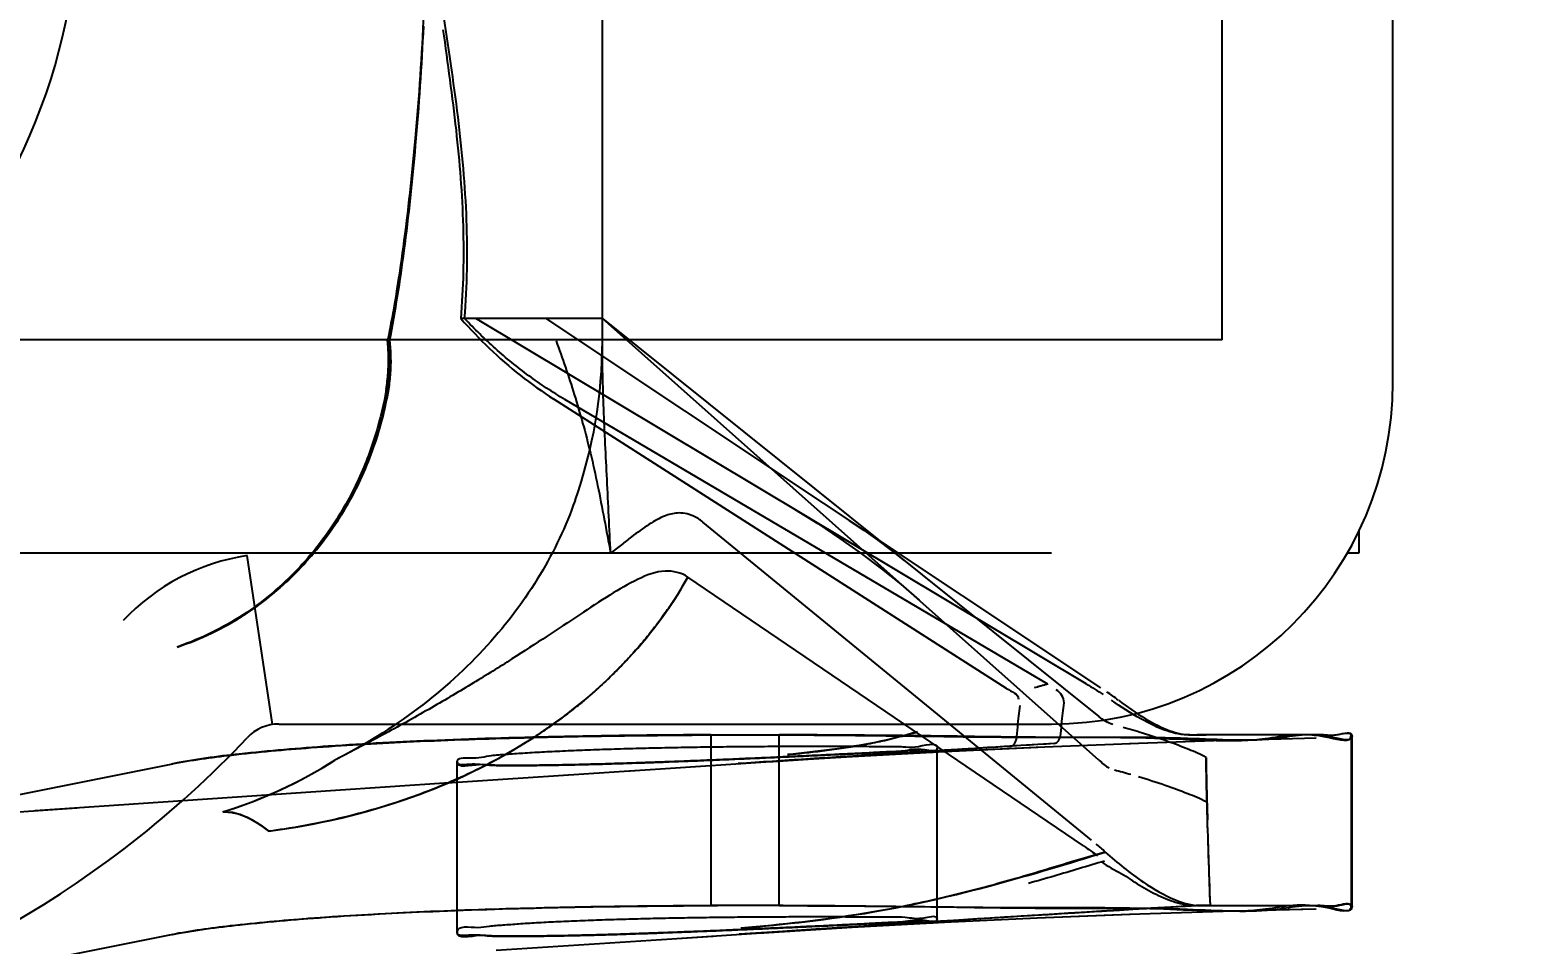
# Model space of a CAD drawing. Header units: millimetres. Extents: x 395 to 3386, y 0 to 2798.
# Drawn here: x 1317.92 to 1331.84, y 1247.86 to 1256.43 of the extents above; entities that cross this region are included whole.
import ezdxf

# ---------------------------------------------------------------- set-up
doc = ezdxf.new("R2010")
doc.units = ezdxf.units.MM
doc.header["$LTSCALE"] = 217.8
doc.header["$PDMODE"] = 3
doc.header["$PDSIZE"] = 8
doc.layers.get('0').update_dxf_attribs({"linetype": 'CONTINUOUS'})
doc.layers.get('Defpoints').update_dxf_attribs({"linetype": 'CONTINUOUS'})
doc.layers.add('MIXEDCOLOR', color=7, linetype='CONTINUOUS')
doc.styles.get("Standard").update_dxf_attribs({"font": 'taile.ttf'})
doc.dimstyles.new('DIMSTYLE_4', dxfattribs={"dimtxt": 23.333333, "dimasz": 23.333333, "dimexe": 1.5, "dimexo": 1, "dimgap": 0.875, "dimtad": 1, "dimdec": 0, "dimdsep": 46, "dimtxsty": 'Standard', "dimblk": '_FILLED', "dimblk1": '_FILLED', "dimblk2": '_FILLED', "dimcen": 0.09, "dimazin": 2, "dimtp": 0.01, "dimtm": 0.01, "dimtfac": 1, "dimtdec": 0, "dimtofl": 0, "dimtmove": 0, "dimatfit": 3, "dimldrblk": '_FILLED', "dimfxl": 1, "dimtolj": 1, "dimarcsym": 0})

# ---------------------------------------------------------------- blocks, each defined once
blk = doc.blocks.new('_FILLED')
at = {"color": 0, "linetype": 'ByBlock'}
blk.add_solid([(0, 0), (-1, 0.21429), (-1, -0.21429)], dxfattribs=at)
blk = doc.blocks.new('*D120')
at = {"color": 0, "linetype": 'Continuous', "lineweight": -2}
for p, q in [((1215.728, 1281.82), (1737.535, 1281.82)), ((1736.035, 230.853), (1736.035, 1258.486)), ((1401.94, 207.52), (1737.535, 207.52))]:
    blk.add_line(p, q, dxfattribs=at)
at = {"layer": 'Defpoints', "color": 0}
for p in [(1214.728, 1281.82), (1736.035, 1281.82), (1400.94, 207.52)]:
    blk.add_point(p, dxfattribs=at)
at = {"color": 0, "linetype": 'ByBlock', "lineweight": -2, "xscale": 23.3333333333, "yscale": 23.3333333333, "zscale": 23.3333333333}
for p, rotation in [((1736.035, 1281.82), 90), ((1736.035, 207.52), 270)]:
    blk.add_blockref('_FILLED', p, dxfattribs=dict(at, rotation=rotation))
at = {"color": 0, "insert": (1704.049, 746.045), "char_height": 23.3333, "attachment_point": 2, "rotation": 90, "line_spacing_factor": 0.9}
blk.add_mtext('\\A1;1074', dxfattribs=at)

msp = doc.modelspace()

# ---------------------------------------------------------------- linework, layer by layer
at = {"linetype": 'Continuous'}
for p, q in [((1329.091, 1253.5196), (1329.091, 1258.9196)), ((1330.691, 1253.1196), (1330.691, 1258.9196)), ((1329.091, 1253.5196), (1101.7147, 1253.5196)), ((1330.3711, 1251.7268), (1330.3711, 1251.5196)), ((1327.491, 1251.5196), (1098.1897, 1251.5196)), ((1320.1911, 1249.9152), (1319.9551, 1251.4977)), ((1330.3711, 1251.5196), (1330.2622, 1251.5196)), ((1320.251, 1249.9196), (1327.491, 1249.9196))]:
    msp.add_line(p, q, dxfattribs=at)
for centre, radius, start, end in [((1312.8711, 1257.6196), 5.5, 311.7765, 45.20673), ((1327.491, 1253.1196), 3.2, 270, 0), ((1320.2511, 1249.5129), 2.0067, 98.47865, 136.68057), ((1320.251, 1249.5129), 0.4067, 89.99989, 136.68096), ((1312.951, 1256.3967), 9.6271, 299.24999, 316.68106)]:
    msp.add_arc(centre, radius, start, end, dxfattribs=at)
at = {"layer": 'MIXEDCOLOR', "linetype": 'Continuous'}
for p, q in [((1323.2829, 1253.5114), (1323.2829, 1259.5279)), ((1323.2831, 1253.7196), (1321.9561, 1253.7196)), ((1327.8175, 1250.2964), (1322.0957, 1253.7196)), ((1327.9542, 1250.2592), (1322.756, 1253.7196)), ((1327.9365, 1249.5827), (1323.2829, 1253.7196)), ((1323.2831, 1253.7196), (1327.9366, 1249.9902)), ((1327.0709, 1250.2528), (1322.8294, 1252.9629)), ((1327.4561, 1250.2938), (1322.9318, 1252.961)), ((1327.8657, 1248.8323), (1324.2249, 1251.812)), ((1327.7928, 1248.7777), (1324.0845, 1251.2962)), ((1324.299, 1249.8196), (1324.299, 1248.2196)), ((1324.939, 1248.2196), (1324.939, 1249.8196)), ((1326.421, 1248.0936), (1326.421, 1249.6936)), ((1327.5201, 1249.737), (1327.0999, 1249.7115)), ((1327.3488, 1249.7038), (1328.2318, 1249.7392)), ((1328.2178, 1249.7387), (1329.1015, 1249.7678)), ((1329.9984, 1249.8196), (1328.9641, 1249.8196)), ((1329.087, 1249.7674), (1329.9714, 1249.7902)), ((1330.299, 1249.8087), (1330.299, 1248.2087)), ((1330.3101, 1248.2087), (1330.3101, 1249.8087)), ((1316.9308, 1249.0829), (1319.2587, 1249.5485)), ((1321.921, 1247.9688), (1321.921, 1249.5688)), ((1323.4961, 1249.4795), (1325.1928, 1249.5907)), ((1325.1495, 1249.588), (1325.003, 1249.5784)), ((1321.8282, 1249.3691), (1323.6319, 1249.4886)), ((1317.9682, 1249.11), (1320.7806, 1249.2991)), ((1320.1804, 1249.2593), (1321.8506, 1249.3708)), ((1328.8833, 1248.2193), (1329.9984, 1248.2196)), ((1329.0892, 1248.1675), (1329.9564, 1248.1898)), ((1327.3554, 1248.1041), (1328.2222, 1248.1389)), ((1319.2587, 1247.9485), (1316.934, 1247.4835)), ((1322.2888, 1247.7999), (1324.3198, 1247.9337)), ((1323.9821, 1247.9116), (1325.0056, 1247.9786))]:
    msp.add_line(p, q, dxfattribs=at)
for points in [[(1325.0832, 1251.9322), (1325.3006, 1251.7977), (1325.5087, 1251.6599), (1325.7077, 1251.519), (1325.8974, 1251.3756), (1326.0786, 1251.2294), (1326.2523, 1251.0799)], [(1325.5968, 1251.8285), (1325.7328, 1251.7358), (1325.8644, 1251.6418), (1325.9918, 1251.5465), (1326.1154, 1251.4498)], [(1324.7433, 1249.5615), (1325.6242, 1249.6159), (1326.4932, 1249.6633), (1327.3624, 1249.7044)], [(1325.6115, 1249.6151), (1326.4801, 1249.6626), (1327.3488, 1249.7038)], [(1314.6106, 1248.8054), (1315.2728, 1248.8741), (1315.9201, 1248.9372), (1316.5526, 1248.9948), (1317.1698, 1249.0471), (1317.7714, 1249.094), (1318.358, 1249.1358)], [(1328.2222, 1248.1389), (1329.0997, 1248.1678), (1329.9714, 1248.1902)], [(1324.7447, 1247.9615), (1325.6225, 1248.0158), (1326.4888, 1248.063)], [(1325.6152, 1248.0154), (1326.486, 1248.0629), (1327.357, 1248.1041), (1328.2283, 1248.1391)]]:
    msp.add_lwpolyline(points, dxfattribs=at)
for centre, radius, start, end in [((1318.7769, 1253.5124), 4.5062, 340.58544, 359.98711), ((1330.1693, 1240.5449), 10.1194, 105.5521, 106.29593), ((1330.3253, 1239.9966), 10.6894, 105.57004, 106.08642), ((1357.9908, 742.5222), 508.1282, 93.484388, 93.773011), ((1353.4634, 817.9922), 432.5236, 93.438742, 93.772846), ((1352.3253, 836.084), 414.3961, 93.489911, 93.76011), ((1354.9163, 791.1047), 459.4486, 93.469897, 93.648336), ((1318.4552, 1253.2274), 4.3214, 287.1083, 302.48905), ((1318.4495, 1253.2389), 4.3342, 288.7598, 302.47082), ((1318.4752, 1253.1708), 4.2615, 287.07332, 288.72669), ((949.7521, 1235.8697), 379.4289, 1.865229, 1.986341), ((1364.1616, 648.206), 601.0495, 93.3648782, 93.7772923), ((1362.4617, 679.3456), 569.8653, 93.38151, 93.767799), ((1368.0226, 584.0147), 665.3567, 93.3723376, 93.6034829), ((1328.9853, 1237.9345), 10.2851, 90.02893, 90.76081), ((1375.2412, 477.4108), 772.2036, 93.6408925, 93.7627389), ((1360.5915, 709.1008), 540.0514, 93.488498, 93.77725)]:
    msp.add_arc(centre, radius, start, end, dxfattribs=at)
for points, knots in [([(1321.6085, 1256.5806), (1321.5899, 1256.1902), (1321.5412, 1255.4568), (1321.4292, 1254.4326), (1321.3285, 1253.8008), (1321.2697, 1253.5114)], [0, 0, 0, 0, 0.3794911, 0.7132393, 1, 1, 1, 1]), ([(1321.9921, 1253.7196), (1322.0166, 1254.026), (1322.0269, 1254.6576), (1321.9385, 1255.6239), (1321.8376, 1256.2781), (1321.7887, 1256.6138)], [0, 0, 0, 0, 0.3170887, 0.650027, 1, 1, 1, 1]), ([(1321.289, 1253.5114), (1321.3441, 1253.7914), (1321.4384, 1254.3997), (1321.5444, 1255.3831), (1321.5907, 1256.0853), (1321.6087, 1256.4586)], [0, 0, 0, 0, 0.2885964, 0.622074, 1, 1, 1, 1]), ([(1321.7888, 1256.4254), (1321.8321, 1256.1121), (1321.919, 1255.5006), (1321.992, 1254.5971), (1321.9794, 1254.0066), (1321.9561, 1253.7196)], [0, 0, 0, 0, 0.3493242, 0.68201, 1, 1, 1, 1]), ([(1321.9561, 1253.7196), (1322.0418, 1253.6236), (1322.2192, 1253.4375), (1322.5101, 1253.1824), (1322.7203, 1253.0326), (1322.8294, 1252.9629)], [0, 0, 0, 0, 0.3331517, 0.6649067, 1, 1, 1, 1]), ([(1322.9318, 1252.961), (1322.8155, 1253.0295), (1322.5902, 1253.1781), (1322.2768, 1253.4336), (1322.0846, 1253.622), (1321.9921, 1253.7196)], [0, 0, 0, 0, 0.3343956, 0.6669787, 1, 1, 1, 1]), ([(1319.2991, 1250.6417), (1319.5171, 1250.7136), (1319.9183, 1250.907), (1320.4116, 1251.3104), (1320.7788, 1251.7618), (1321.0361, 1252.2254), (1321.2002, 1252.6784), (1321.3001, 1253.1039), (1321.3017, 1253.3823), (1321.289, 1253.5114)], [0, 0, 0, 0, 0.1846691, 0.3537296, 0.5089408, 0.6500632, 0.7781756, 0.8956901, 1, 1, 1, 1]), ([(1321.2697, 1253.5114), (1321.2812, 1253.3813), (1321.2781, 1253.1022), (1321.1793, 1252.6761), (1321.0163, 1252.224), (1320.7617, 1251.7623), (1320.4, 1251.3138), (1319.9172, 1250.914), (1319.5257, 1250.7206), (1319.3135, 1250.6481)], [0, 0, 0, 0, 0.1059439, 0.224416, 0.3532698, 0.4950133, 0.6501282, 0.8180307, 1, 1, 1, 1]), ([(1321.2564, 1253.0567), (1321.2651, 1253.1077), (1321.277, 1253.2099), (1321.2803, 1253.362), (1321.2744, 1253.4623), (1321.2697, 1253.5114)], [0, 0, 0, 0, 0.3400244, 0.6755501, 1, 1, 1, 1]), ([(1321.289, 1253.5114), (1321.2941, 1253.4624), (1321.3006, 1253.362), (1321.2982, 1253.2091), (1321.2862, 1253.1061), (1321.2773, 1253.0546)], [0, 0, 0, 0, 0.3222694, 0.6579527, 1, 1, 1, 1]), ([(1322.8485, 1253.5114), (1322.879, 1253.4289), (1322.9384, 1253.2614), (1323.0221, 1253.0041), (1323.1008, 1252.7355), (1323.1742, 1252.4518), (1323.241, 1252.1519), (1323.3003, 1251.839), (1323.3403, 1251.6272), (1323.3599, 1251.5206)], [0, 0, 0, 0, 0.1280911, 0.25892, 0.3942865, 0.535935, 0.6859412, 0.8419842, 1, 1, 1, 1]), ([(1323.3599, 1251.5206), (1323.349, 1251.7512), (1323.3271, 1252.202), (1323.2929, 1252.8653), (1323.2829, 1253.2986), (1323.2829, 1253.5114)], [0, 0, 0, 0, 0.3475828, 0.6796394, 1, 1, 1, 1]), ([(1321.2773, 1253.0546), (1321.2462, 1252.8729), (1321.1506, 1252.4996), (1320.9074, 1251.9621), (1320.5619, 1251.4735), (1320.1486, 1251.0812), (1319.722, 1250.8076), (1319.4332, 1250.6859), (1319.2992, 1250.6418)], [0, 0, 0, 0, 0.1689727, 0.351542, 0.5378457, 0.7140646, 0.8706432, 1, 1, 1, 1]), ([(1323.0268, 1252.0145), (1322.9421, 1251.7738), (1322.712, 1251.2892), (1322.2141, 1250.6264), (1321.5608, 1250.0372), (1321.0492, 1249.7212), (1320.7764, 1249.5822)], [0, 0, 0, 0, 0.2258865, 0.4709192, 0.7290418, 1, 1, 1, 1]), ([(1324.2251, 1251.8121), (1324.1961, 1251.8358), (1324.1228, 1251.8831), (1323.9925, 1251.9082), (1323.8515, 1251.8686), (1323.7088, 1251.7872), (1323.578, 1251.6912), (1323.4587, 1251.5985), (1323.3938, 1251.5472), (1323.3599, 1251.5206)], [0, 0, 0, 0, 0.1128031, 0.2591002, 0.382664, 0.5452768, 0.7512, 0.8703597, 1, 1, 1, 1]), ([(1324.0845, 1251.2962), (1324.0236, 1251.3375), (1323.8521, 1251.3787), (1323.602, 1251.2756), (1323.3418, 1251.1254), (1323.0616, 1250.9396), (1322.7571, 1250.7383), (1322.4274, 1250.5229), (1322.0668, 1250.2986), (1321.6722, 1250.0652), (1321.2394, 1249.8231), (1320.9354, 1249.6632), (1320.7764, 1249.5822)], [0, 0, 0, 0, 0.0581812, 0.1278594, 0.2079244, 0.2968922, 0.3930617, 0.4965616, 0.6081302, 0.728618, 0.8589357, 1, 1, 1, 1]), ([(1320.157, 1248.9154), (1320.6107, 1248.9762), (1321.4688, 1249.1741), (1322.6061, 1249.717), (1323.4878, 1250.4324), (1323.9221, 1251.0048), (1324.0845, 1251.2962)], [0, 0, 0, 0, 0.289155, 0.5517017, 0.7892517, 1, 1, 1, 1]), ([(1324.0846, 1251.2962), (1324.057, 1251.2554), (1324.017, 1251.178), (1323.9445, 1251.0675), (1323.8669, 1250.9528), (1323.7714, 1250.8238), (1323.6652, 1250.6916), (1323.5561, 1250.5667), (1323.446, 1250.4496), (1323.3262, 1250.3311), (1323.2137, 1250.2285), (1323.1095, 1250.1393), (1323.0173, 1250.0642), (1322.9125, 1249.9834), (1322.793, 1249.8967), (1322.6567, 1249.8042), (1322.5013, 1249.7065), (1322.3246, 1249.6043), (1322.124, 1249.499), (1321.897, 1249.3922), (1321.6414, 1249.2857), (1321.3537, 1249.1831), (1321.0338, 1249.0872), (1320.6802, 1249.0015), (1320.4323, 1248.9562), (1320.3027, 1248.9363)], [0, 0, 0, 0, 0.0320769, 0.0565012, 0.0859269, 0.1221464, 0.160823, 0.1962386, 0.2299712, 0.2653755, 0.3058187, 0.3289667, 0.354609, 0.3831564, 0.4150427, 0.450636, 0.4902754, 0.5344023, 0.5834119, 0.6375976, 0.6975261, 0.7634598, 0.836213, 0.9146623, 1, 1, 1, 1]), ([(1327.5201, 1249.737), (1327.5818, 1249.7527), (1327.5809, 1249.9406), (1327.6036, 1250.0517), (1327.6088, 1250.1199)], [0, 0, 0, 0, 0.4820798, 1, 1, 1, 1]), ([(1328.7871, 1249.8175), (1328.7151, 1249.8162), (1328.5533, 1249.8527), (1328.3098, 1249.9721), (1328.1426, 1250.0805), (1328.0538, 1250.143)], [0, 0, 0, 0, 0.2657363, 0.5986108, 1, 1, 1, 1]), ([(1328.1196, 1250.1422), (1328.2012, 1250.0809), (1328.3548, 1249.9736), (1328.5804, 1249.8556), (1328.732, 1249.8174), (1328.7996, 1249.8184)], [0, 0, 0, 0, 0.4013231, 0.7344794, 1, 1, 1, 1]), ([(1327.1086, 1249.711), (1327.1705, 1249.7247), (1327.1697, 1249.9155), (1327.1926, 1250.0257), (1327.1977, 1250.0942)], [0, 0, 0, 0, 0.480435, 1, 1, 1, 1]), ([(1324.299, 1249.8196), (1324.8157, 1249.8196), (1325.8104, 1249.8161), (1327.2342, 1249.7903), (1328.4162, 1249.8057), (1329.4331, 1249.7321), (1329.8677, 1249.8694), (1330.299, 1249.7405), (1330.299, 1249.8087)], [0, 0, 0, 0, 0.2583091, 0.4987157, 0.706179, 0.8657656, 0.9659195, 1, 1, 1, 1]), ([(1330.3101, 1249.8087), (1330.3101, 1249.7491), (1329.934, 1249.8597), (1329.5539, 1249.7399), (1328.6595, 1249.8023), (1327.607, 1249.7877), (1326.3196, 1249.8117), (1325.4135, 1249.8175), (1324.939, 1249.8196)], [0, 0, 0, 0, 0.0333116, 0.1308108, 0.2867511, 0.4924873, 0.7350501, 1, 1, 1, 1]), ([(1326.2363, 1249.8481), (1326.107, 1249.8077), (1325.8409, 1249.7427), (1325.4327, 1249.6773), (1325.1566, 1249.6471), (1325.0173, 1249.6341)], [0, 0, 0, 0, 0.3280528, 0.6613356, 1, 1, 1, 1]), ([(1325.1726, 1249.6497), (1325.2305, 1249.6558), (1325.4066, 1249.676), (1325.6434, 1249.71), (1325.8846, 1249.7557), (1326.0634, 1249.7994), (1326.1811, 1249.8317), (1326.2364, 1249.848)], [0, 0, 0, 0, 0.1610467, 0.4908188, 0.6620519, 0.8404716, 1, 1, 1, 1]), ([(1328.9402, 1249.608), (1328.8879, 1249.6365), (1328.7668, 1249.6868), (1328.5683, 1249.7633), (1328.4223, 1249.8106), (1328.3439, 1249.8352)], [0, 0, 0, 0, 0.2800428, 0.6138528, 1, 1, 1, 1]), ([(1329.9872, 1249.8196), (1330.0442, 1249.8196), (1330.12, 1249.7948), (1330.2989, 1249.8557), (1330.299, 1249.8087)], [0, 0, 0, 0, 0.5478328, 1, 1, 1, 1]), ([(1330.3101, 1249.8087), (1330.3101, 1249.8558), (1330.1311, 1249.7948), (1330.0553, 1249.8196), (1329.9984, 1249.8196)], [0, 0, 0, 0, 0.4527069, 1, 1, 1, 1]), ([(1319.2469, 1249.5461), (1319.4318, 1249.5831), (1319.8676, 1249.6409), (1320.602, 1249.7066), (1321.493, 1249.7581), (1322.5204, 1249.7948), (1323.6842, 1249.8158), (1324.5048, 1249.8196), (1324.939, 1249.8196)], [0, 0, 0, 0, 0.0991427, 0.2309279, 0.3878108, 0.568429, 0.771616, 1, 1, 1, 1]), ([(1324.299, 1249.8196), (1323.8422, 1249.8173), (1322.9876, 1249.8078), (1321.7937, 1249.7733), (1320.7767, 1249.7209), (1319.9503, 1249.6514), (1319.4638, 1249.5895), (1319.2587, 1249.5485)], [0, 0, 0, 0, 0.2712385, 0.507477, 0.7092413, 0.8758205, 1, 1, 1, 1]), ([(1321.921, 1249.5688), (1321.921, 1249.6097), (1322.0967, 1249.5911), (1322.2151, 1249.6276), (1322.3893, 1249.6372), (1322.5442, 1249.6494), (1322.7211, 1249.6594), (1322.9143, 1249.6691), (1323.1221, 1249.6778), (1323.342, 1249.6856), (1323.5721, 1249.6923), (1323.8094, 1249.698), (1324.0508, 1249.7027), (1324.2932, 1249.7064), (1324.5344, 1249.7092), (1324.7717, 1249.7111), (1325.0018, 1249.7122), (1325.2218, 1249.7127), (1325.4296, 1249.7126), (1325.6227, 1249.7119), (1325.7997, 1249.7114), (1325.9549, 1249.7084), (1326.0964, 1249.7115), (1326.228, 1249.6903), (1326.4211, 1249.7629), (1326.421, 1249.6936)], [0, 0, 0, 0, 0.0272471, 0.0730308, 0.1034181, 0.1383791, 0.1777495, 0.2209424, 0.2671724, 0.3161137, 0.3674229, 0.4203319, 0.4740788, 0.5280347, 0.5816959, 0.634595, 0.6859143, 0.7348263, 0.7810116, 0.8241181, 0.8634418, 0.8984008, 0.9286524, 0.9539188, 1, 1, 1, 1]), ([(1326.421, 1249.6936), (1326.421, 1249.6539), (1326.2421, 1249.7027), (1326.1275, 1249.6623), (1325.9526, 1249.6601), (1325.7977, 1249.6502), (1325.621, 1249.642), (1325.428, 1249.6325), (1325.2198, 1249.6227), (1324.9997, 1249.6125), (1324.7701, 1249.6021), (1324.5334, 1249.5917), (1324.292, 1249.5815), (1324.049, 1249.5717), (1323.8076, 1249.5626), (1323.571, 1249.5543), (1323.3415, 1249.5471), (1323.1217, 1249.5411), (1322.9139, 1249.5365), (1322.7208, 1249.5336), (1322.5437, 1249.5318), (1322.388, 1249.5333), (1322.2464, 1249.5315), (1322.1134, 1249.5508), (1321.921, 1249.4987), (1321.921, 1249.5688)], [0, 0, 0, 0, 0.0264251, 0.0719145, 0.1023773, 0.137415, 0.1766487, 0.2197174, 0.2661926, 0.3153513, 0.3664472, 0.4191614, 0.4730753, 0.5273131, 0.581095, 0.6338415, 0.6849784, 0.7339529, 0.780232, 0.8232948, 0.8626481, 0.8977762, 0.9281085, 0.9533484, 1, 1, 1, 1]), ([(1321.9211, 1249.5688), (1321.9211, 1249.531), (1322.0869, 1249.5578), (1322.1968, 1249.5318), (1322.3606, 1249.5335), (1322.5063, 1249.5317), (1322.6732, 1249.5331), (1322.8558, 1249.5355), (1323.0527, 1249.5395), (1323.2616, 1249.5448), (1323.4807, 1249.5514), (1323.7077, 1249.559), (1323.9396, 1249.5675), (1324.1737, 1249.5767), (1324.4076, 1249.5863), (1324.6393, 1249.5963), (1324.866, 1249.6064), (1325.0848, 1249.6164), (1325.2934, 1249.6261), (1325.4899, 1249.6354), (1325.6721, 1249.6445), (1325.8387, 1249.6523), (1325.9844, 1249.6615), (1326.1171, 1249.6641), (1326.2406, 1249.6892), (1326.4211, 1249.6286), (1326.4211, 1249.6936)], [0, 0, 0, 0, 0.0251284, 0.0678706, 0.0963691, 0.1291938, 0.1662128, 0.207023, 0.2508717, 0.2973164, 0.3461349, 0.3967609, 0.4484661, 0.5006266, 0.5527065, 0.6043228, 0.6549555, 0.7037624, 0.7501588, 0.7939432, 0.8346814, 0.8717131, 0.9045811, 0.9330013, 0.9567241, 1, 1, 1, 1]), ([(1324.554, 1249.5491), (1324.6796, 1249.5573), (1324.9303, 1249.5737), (1325.3057, 1249.5981), (1325.5556, 1249.6142), (1325.6803, 1249.6222)], [0, 0, 0, 0, 0.3344249, 0.6679403, 1, 1, 1, 1]), ([(1328.9402, 1249.608), (1328.9409, 1249.5436), (1328.9428, 1249.414), (1328.9475, 1249.2185), (1328.9513, 1249.0873), (1328.9534, 1249.0213)], [0, 0, 0, 0, 0.3292052, 0.6624848, 1, 1, 1, 1]), ([(1328.9801, 1248.2196), (1328.9746, 1248.377), (1328.9645, 1248.6886), (1328.9483, 1249.1513), (1328.9424, 1249.4568), (1328.9402, 1249.608)], [0, 0, 0, 0, 0.3401937, 0.6733317, 1, 1, 1, 1]), ([(1328.3069, 1249.4277), (1328.3906, 1249.4025), (1328.5459, 1249.354), (1328.7568, 1249.2751), (1328.885, 1249.2234), (1328.9402, 1249.1938)], [0, 0, 0, 0, 0.3880713, 0.7219623, 1, 1, 1, 1]), ([(1319.7263, 1249.0972), (1319.7592, 1249.0986), (1319.9181, 1249.0825), (1320.0591, 1248.9931), (1320.157, 1248.9155)], [0, 0, 0, 0, 0.208223, 1, 1, 1, 1]), ([(1320.157, 1248.9154), (1320.1246, 1248.9411), (1320.0113, 1249.0233), (1319.8774, 1249.0862), (1319.7786, 1249.0957)], [0, 0, 0, 0, 0.2941863, 1, 1, 1, 1]), ([(1324.5797, 1248.0061), (1324.9942, 1248.0453), (1325.7944, 1248.1291), (1326.9312, 1248.3977), (1327.6491, 1248.6129), (1327.9954, 1248.7209)], [0, 0, 0, 0, 0.3570945, 0.6888632, 1, 1, 1, 1]), ([(1327.9954, 1248.7208), (1327.8207, 1248.6724), (1327.4636, 1248.5605), (1326.9078, 1248.3987), (1326.5219, 1248.3026), (1326.3222, 1248.2578)], [0, 0, 0, 0, 0.3131142, 0.6464298, 1, 1, 1, 1]), ([(1327.9954, 1248.7209), (1328.1083, 1248.6192), (1328.3168, 1248.4517), (1328.614, 1248.2768), (1328.8044, 1248.2186), (1328.8833, 1248.2193)], [0, 0, 0, 0, 0.4404428, 0.7713148, 1, 1, 1, 1]), ([(1327.9867, 1248.6362), (1327.9089, 1248.6128), (1327.7522, 1248.5654), (1327.5153, 1248.4948), (1327.3556, 1248.4489), (1327.2751, 1248.4264)], [0, 0, 0, 0, 0.3284663, 0.6618877, 1, 1, 1, 1]), ([(1327.9607, 1248.6284), (1328.0171, 1248.585), (1328.1455, 1248.5277), (1328.3124, 1248.4056), (1328.4901, 1248.3129), (1328.6668, 1248.2409), (1328.79, 1248.218), (1328.8485, 1248.2187)], [0, 0, 0, 0, 0.2159005, 0.4213134, 0.626423, 0.822264, 1, 1, 1, 1]), ([(1324.939, 1248.2196), (1324.4981, 1248.2196), (1323.6659, 1248.2158), (1322.4916, 1248.194), (1321.4623, 1248.1567), (1320.5796, 1248.1049), (1319.8556, 1248.0394), (1319.4284, 1247.9824), (1319.2469, 1247.9461)], [0, 0, 0, 0, 0.2318951, 0.4377012, 0.6176744, 0.7736075, 0.9026744, 1, 1, 1, 1]), ([(1319.2587, 1247.9485), (1319.4658, 1247.9899), (1319.9582, 1248.0523), (1320.7917, 1248.122), (1321.81, 1248.1739), (1322.998, 1248.2079), (1323.8455, 1248.2173), (1324.299, 1248.2196)], [0, 0, 0, 0, 0.1253752, 0.2942864, 0.4967441, 0.7306817, 1, 1, 1, 1]), ([(1330.299, 1248.2087), (1330.299, 1248.1403), (1329.8683, 1248.2692), (1329.4351, 1248.1324), (1328.4212, 1248.2056), (1327.239, 1248.1902), (1325.8131, 1248.2161), (1324.8159, 1248.2196), (1324.299, 1248.2196)], [0, 0, 0, 0, 0.0341638, 0.1339962, 0.2927939, 0.5000927, 0.7415595, 1, 1, 1, 1]), ([(1326.3222, 1248.258), (1326.1267, 1248.2142), (1325.5494, 1248.1046), (1324.9651, 1248.04), (1324.5797, 1248.0061)], [0, 0, 0, 0, 0.3412188, 1, 1, 1, 1]), ([(1324.939, 1248.2196), (1325.413, 1248.2175), (1326.3175, 1248.2117), (1327.6032, 1248.1878), (1328.6559, 1248.2024), (1329.5521, 1248.1396), (1329.9336, 1248.2599), (1330.3101, 1248.149), (1330.3101, 1248.2087)], [0, 0, 0, 0, 0.2646826, 0.5066058, 0.7122781, 0.8690366, 0.9666529, 1, 1, 1, 1]), ([(1328.8485, 1248.2187), (1328.7228, 1248.2112), (1328.4729, 1248.1963), (1328.1002, 1248.1739), (1327.8532, 1248.1589), (1327.7304, 1248.1515)], [0, 0, 0, 0, 0.3373369, 0.6703933, 1, 1, 1, 1]), ([(1330.299, 1248.2087), (1330.2989, 1248.2557), (1330.1199, 1248.1948), (1330.0442, 1248.2196), (1329.9872, 1248.2196)], [0, 0, 0, 0, 0.4522099, 1, 1, 1, 1]), ([(1329.9984, 1248.2196), (1330.0554, 1248.2196), (1330.1311, 1248.1948), (1330.3101, 1248.2558), (1330.3101, 1248.2087)], [0, 0, 0, 0, 0.5478466, 1, 1, 1, 1]), ([(1326.421, 1248.0936), (1326.4211, 1248.1306), (1326.2533, 1248.0792), (1326.1463, 1248.1125), (1325.9821, 1248.1079), (1325.8364, 1248.1112), (1325.6698, 1248.1116), (1325.4876, 1248.1125), (1325.2904, 1248.1127), (1325.081, 1248.1125), (1324.862, 1248.1116), (1324.6356, 1248.1101), (1324.4036, 1248.1078), (1324.1689, 1248.1046), (1323.9343, 1248.1006), (1323.7027, 1248.0956), (1323.4763, 1248.0897), (1323.2574, 1248.0827), (1323.0484, 1248.0749), (1322.8518, 1248.0662), (1322.67, 1248.0565), (1322.5038, 1248.0467), (1322.3578, 1248.0349), (1322.2253, 1248.0269), (1322.0999, 1247.9997), (1321.921, 1248.0352), (1321.921, 1247.9688)], [0, 0, 0, 0, 0.0246017, 0.0671034, 0.0956582, 0.128575, 0.1654908, 0.2060716, 0.2499895, 0.2966875, 0.3454074, 0.3957215, 0.4473927, 0.4997564, 0.5519804, 0.6035133, 0.6539019, 0.7026813, 0.7493096, 0.7931, 0.8335823, 0.8705615, 0.9035947, 0.9320839, 0.9558075, 1, 1, 1, 1]), ([(1321.921, 1247.9688), (1321.921, 1247.931), (1322.0868, 1247.9578), (1322.1967, 1247.9318), (1322.3605, 1247.9335), (1322.5062, 1247.9317), (1322.6731, 1247.9331), (1322.8557, 1247.9355), (1323.0527, 1247.9395), (1323.2616, 1247.9448), (1323.4807, 1247.9514), (1323.7076, 1247.959), (1323.9395, 1247.9675), (1324.1736, 1247.9767), (1324.4076, 1247.9863), (1324.6392, 1247.9963), (1324.8659, 1248.0064), (1325.0848, 1248.0164), (1325.2933, 1248.0261), (1325.4898, 1248.0354), (1325.672, 1248.0445), (1325.8386, 1248.0523), (1325.9844, 1248.0615), (1326.117, 1248.0641), (1326.2405, 1248.0892), (1326.421, 1248.0286), (1326.421, 1248.0936)], [0, 0, 0, 0, 0.0251277, 0.0678694, 0.0963677, 0.1291922, 0.166211, 0.207021, 0.2508695, 0.2973142, 0.3461326, 0.3967584, 0.4484637, 0.5006242, 0.552704, 0.6043204, 0.6549531, 0.7037601, 0.7501566, 0.7939412, 0.8346795, 0.8717115, 0.9045796, 0.933, 0.9567231, 1, 1, 1, 1]), ([(1326.4211, 1248.0936), (1326.4211, 1248.0539), (1326.2421, 1248.1027), (1326.1276, 1248.0623), (1325.9526, 1248.0601), (1325.7978, 1248.0502), (1325.621, 1248.042), (1325.4281, 1248.0325), (1325.2199, 1248.0227), (1324.9997, 1248.0125), (1324.7702, 1248.0021), (1324.5335, 1247.9917), (1324.2921, 1247.9815), (1324.049, 1247.9717), (1323.8077, 1247.9626), (1323.571, 1247.9543), (1323.3415, 1247.9471), (1323.1217, 1247.9411), (1322.914, 1247.9365), (1322.7208, 1247.9336), (1322.5437, 1247.9318), (1322.3881, 1247.9333), (1322.2465, 1247.9315), (1322.1135, 1247.9508), (1321.9211, 1247.8987), (1321.9211, 1247.9688)], [0, 0, 0, 0, 0.0264243, 0.0719132, 0.1023758, 0.1374133, 0.1766468, 0.2197153, 0.2661905, 0.315349, 0.3664449, 0.4191589, 0.4730729, 0.5273106, 0.5810926, 0.6338392, 0.6849761, 0.7339507, 0.7802299, 0.8232929, 0.8626464, 0.8977747, 0.9281073, 0.9533474, 1, 1, 1, 1])]:
    msp.add_open_spline(points, degree=3, knots=knots, dxfattribs=at)
for points in [[(1327.0709, 1250.2528), (1327.1131, 1250.2258), (1327.1859, 1250.2017), (1327.1822, 1250.1518)], [(1327.8175, 1250.2964), (1327.8712, 1250.2643), (1327.925, 1250.2322), (1327.9762, 1250.1962)], [(1327.6091, 1250.1196), (1327.6127, 1250.1665), (1327.5761, 1250.2161), (1327.5356, 1250.24)], [(1328.1161, 1250.1448), (1328.0813, 1250.171), (1328.0463, 1250.1971), (1328.01, 1250.2213)], [(1328.0663, 1249.9153), (1328.0181, 1249.9283), (1327.9755, 1249.959), (1327.9366, 1249.9902)], [(1328.3439, 1249.8352), (1328.2837, 1249.8539), (1328.2235, 1249.8724), (1328.1626, 1249.8888)], [(1328.7871, 1249.8175), (1328.838, 1249.8184), (1328.8889, 1249.8194), (1328.9398, 1249.8194)], [(1328.9641, 1249.8196), (1328.9287, 1249.8196), (1328.8932, 1249.8196), (1328.8578, 1249.8191)], [(1325.0171, 1249.6341), (1325.069, 1249.6389), (1325.1208, 1249.6442), (1325.1726, 1249.6497)], [(1327.9365, 1249.5827), (1327.9664, 1249.5561), (1327.994, 1249.5212), (1328.0327, 1249.511)], [(1328.0806, 1249.4914), (1328.1318, 1249.4778), (1328.1831, 1249.4643), (1328.2339, 1249.4491)], [(1319.7785, 1249.0957), (1319.7612, 1249.0974), (1319.7437, 1249.0979), (1319.7263, 1249.0972)], [(1320.3027, 1248.9363), (1320.2542, 1248.9287), (1320.2056, 1248.922), (1320.157, 1248.9154)], [(1327.7928, 1248.7777), (1327.8369, 1248.7477), (1327.8809, 1248.7176), (1327.923, 1248.6849)], [(1327.9954, 1248.7209), (1327.9672, 1248.7464), (1327.9389, 1248.7719), (1327.9094, 1248.796)]]:
    msp.add_open_spline(points, degree=3, dxfattribs=at)

# ---------------------------------------------------------------- dimensions: what is measured, and where the dimension line sits
at = {"linetype": 'Continuous'}
dim = msp.add_linear_dim(base=(1736.0349, 1281.8196), p1=(1400.9404, 207.5196), p2=(1214.7283, 1281.8196), angle=90, dimstyle='DIMSTYLE_4', dxfattribs=at)
dim.commit()
dim.dimension.update_dxf_attribs({"geometry": '*D120', "text_midpoint": (1736.0349, 746.0452), "dimtype": 160})

doc.saveas('drawing.dxf')
